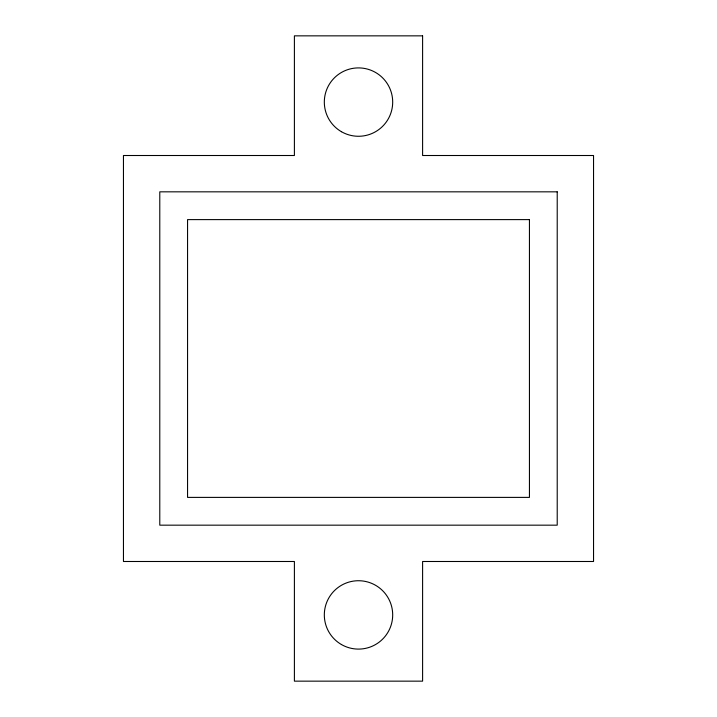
<?xml version="1.0" encoding="UTF-8"?>
<svg xmlns="http://www.w3.org/2000/svg" width="717" height="717" viewBox="0 0 717 717"><rect width="100%" height="100%" fill="white"/><g stroke="black" fill="none" stroke-linecap="round" stroke-linejoin="round"><path stroke-width="1.08" d="M422.6 35.85L294.4 35.85L294.4 155.508L123.458 155.508L123.458 561.492L294.4 561.492L294.4 681.15L422.6 681.15L422.6 561.492L593.542 561.492L593.542 155.508L422.6 155.508L422.6 35.85M557.217 191.833L159.783 191.833L159.783 525.167L557.217 525.167L557.217 191.833M529.442 219.608L187.558 219.608L187.558 497.392L529.442 497.392L529.442 219.608M341.409 131.695A34.192 34.192 0 0 0 392.692 102.092A34.192 34.192 0 0 0 341.409 72.48A34.192 34.192 0 0 0 341.409 131.695M341.409 644.52A34.192 34.192 0 0 0 392.692 614.908A34.192 34.192 0 0 0 341.409 585.305A34.192 34.192 0 0 0 341.409 644.52"/></g></svg>
